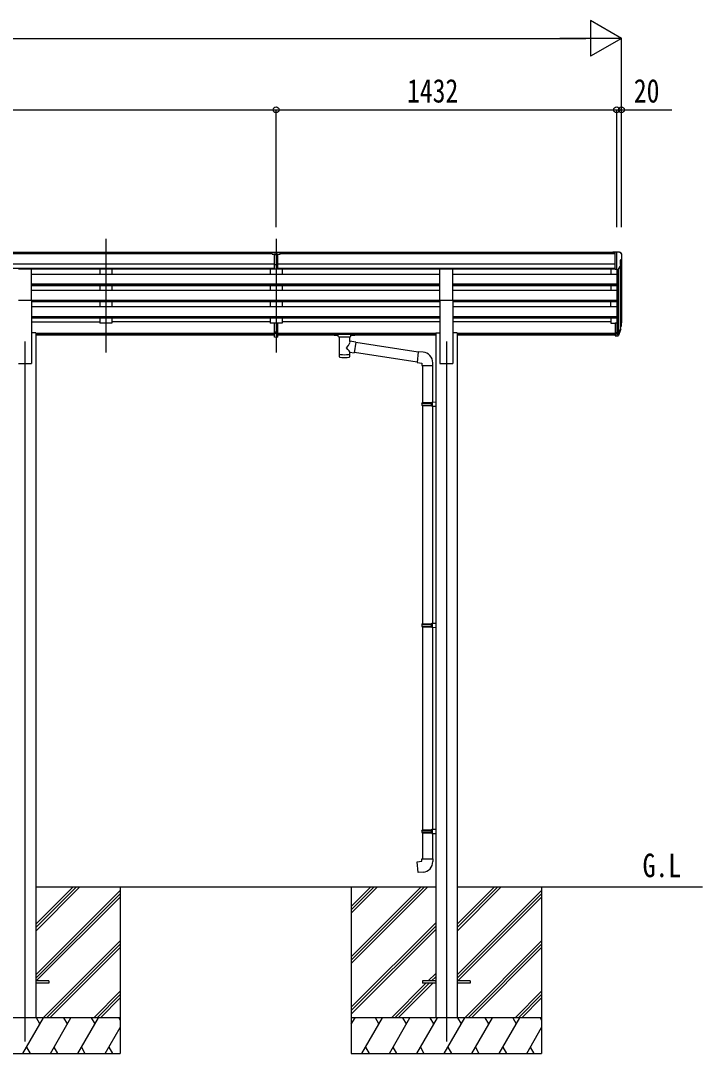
# Model space of a CAD drawing. Units: millimetres, scale not verified. Extents: x -12615 to 12615, y -8910 to 8910.
# Drawn here: x 327 to 3193, y -4915 to -573 of the extents above; entities that cross this region are included whole.
import ezdxf
from ezdxf.enums import TextEntityAlignment as Align

# ---------------------------------------------------------------- set-up
doc = ezdxf.new("R2010")
doc.units = ezdxf.units.MM
doc.header["$LTSCALE"] = 50
for name, color, linetype in [('0-2_USER1', 3, 'Continuous'), ('0-3_YKK_12', 2, 'Continuous'), ('0-4_YKK_13', 4, 'Continuous'), ('0-5_YKK_A1', 4, 'Continuous'), ('0-6_YKK_D', 6, 'Continuous')]:
    doc.layers.add(name, color=color, linetype=linetype)
doc.styles.add('ＭＳ ゴシック', font='')
doc.styles.get('ＭＳ ゴシック').set_extended_font_data('MS Gothic')

msp = doc.modelspace()

# ---------------------------------------------------------------- linework, layer by layer
at = {"layer": '0-3_YKK_12'}
for p, q in [((685.06, -1490.6), (685.06, -1968.11)), ((1401.06, -1490.6), (1401.06, -1968.11)), ((345.06, -1921.43), (345.06, -4865)), ((2117.06, -1921.43), (2117.06, -4865))]:
    msp.add_line(p, q, dxfattribs=at)
at = {"layer": '0-4_YKK_13'}
for p, q in [((1384.56, -1554.38), (1384.56, -1546.53)), ((1384.56, -1554.38), (1394.56, -1554.38)), ((1401.06, -1555.19), (1394.56, -1554.8)), ((1394.56, -1556.38), (1407.56, -1556.38)), ((1407.56, -1554.86), (1401.06, -1555.17)), ((1407.56, -1618), (1407.56, -1552.73)), ((2826.56, -1546.34), (2816.56, -1546.43)), ((2816.56, -1547.95), (2816.56, -1546.43)), ((2826.56, -1618.33), (2826.56, -1546.34)), ((2845.06, -1546.34), (2826.56, -1546.34)), ((2833.06, -1619.33), (2833.06, -1546.34)), ((2845.06, -1546.34), (2847.39, -1546.48)), ((2848.15, -1546.91), (2852.22, -1552.72)), ((2855.06, -1555.71), (2855.06, -1556.34)), ((1394.56, -1597.9), (1401.06, -1598.06)), ((1401.06, -1598.06), (1407.56, -1597.9)), ((2840.68, -1617.51), (2849.69, -1601.92)), ((2847.06, -1580.86), (2847.06, -1597.13)), ((2852.53, -1577.53), (2847.21, -1580.6)), ((317.56, -1616.97), (372.56, -1616.97)), ((372.56, -1748.77), (372.56, -1616.97)), ((1394.56, -1616.94), (1401.06, -1617.34)), ((1401.06, -1617.34), (1407.56, -1616.94)), ((2089.56, -1748.77), (2089.56, -1616.97)), ((2089.56, -1616.97), (2144.56, -1616.97)), ((2144.56, -1748.77), (2144.56, -1616.97)), ((2826.56, -1618.33), (2833.06, -1618.33)), ((2833.06, -1619.33), (2838.27, -1619.01)), ((317.56, -1748.77), (372.56, -1748.77)), ((2089.56, -1748.77), (2144.56, -1748.77)), ((1394.56, -1881.84), (1394.56, -1844.36)), ((1407.56, -1881.84), (1407.56, -1844.36)), ((2826.56, -1843.72), (2826.56, -1897.76)), ((2826.56, -1843.72), (2833.06, -1843.72)), ((2833.06, -1843.72), (2833.06, -1898.5)), ((2851.36, -1856.54), (2848.09, -1863.6)), ((2851.97, -1857.91), (2848.09, -1865.86)), ((1394.56, -1881.84), (1407.56, -1881.84)), ((1394.56, -1904.08), (1394.56, -1881.84)), ((1394.56, -1887.24), (1407.56, -1887.24)), ((1394.56, -1903.02), (1401.06, -1903.41)), ((1401.06, -1903.41), (1407.56, -1903.02)), ((1407.56, -1904.08), (1407.56, -1881.84)), ((1645.06, -1888.6), (1645.06, -1894.36)), ((1645.06, -1888.79), (1645.06, -1890.33)), ((1647.06, -1887.94), (1730.06, -1887.94)), ((1647.06, -1890.11), (1730.06, -1890.11)), ((1647.06, -1895.02), (1661.56, -1895.02)), ((1661.56, -1900.67), (1661.56, -1894.12)), ((1665.66, -1901.59), (1665.64, -1987.03)), ((1711.46, -1920.33), (1711.46, -1901.59)), ((1715.56, -1900.67), (1715.56, -1894.12)), ((1715.56, -1895.02), (1730.06, -1895.02)), ((1732.06, -1888.6), (1732.06, -1894.36)), ((2826.56, -1883.86), (2833.06, -1883.86)), ((2826.56, -1888.73), (2833.06, -1888.73)), ((2826.56, -1897.76), (2833.06, -1897.76)), ((2833.06, -1888.75), (2838.19, -1888.75)), ((2833.06, -1890.56), (2837.91, -1890.56)), ((2833.06, -1898.5), (2837.91, -1898.5)), ((2839.49, -1888.08), (2847.25, -1872.67)), ((2848.7, -1873.03), (2840.5, -1889.21)), ((2849.31, -1873.59), (2840.5, -1897.14)), ((2849.65, -1869.19), (2849.31, -1873.59)), ((1736.68, -1924.24), (1711.46, -1920.32)), ((1736.68, -1924.24), (1729.66, -1969.5)), ((1997.67, -1966.79), (1736.37, -1926.25)), ((1711.48, -1987.03), (1711.46, -1966.36)), ((1711.46, -1966.67), (1729.66, -1969.5)), ((1994, -2008.72), (1729.93, -1967.76)), ((2018.67, -1966.75), (1997.83, -1964.93)), ((2013.75, -2022.49), (2059.75, -2022.49)), ((2015.86, -2022.49), (2015.86, -2179.07)), ((2057.86, -2022.49), (2057.86, -2176.51)), ((2059.75, -2022.49), (2059.75, -2011.58)), ((2013.86, -2181.07), (2014.86, -2179.07)), ((2013.86, -2181.07), (2057.86, -2181.07)), ((2013.86, -2181.07), (2013.86, -2189.07)), ((2013.86, -2189.07), (2057.86, -2189.07)), ((2013.86, -2189.07), (2014.86, -2191.07)), ((2014.86, -2179.07), (2057.86, -2179.07)), ((2014.86, -2191.07), (2057.86, -2191.07)), ((2015.86, -2191.07), (2015.86, -3109)), ((2053.38, -2181.07), (2052.95, -2179.07)), ((2055.86, -2176.57), (2071.86, -2176.1)), ((2055.86, -2178.57), (2055.86, -2176.57)), ((2055.86, -2178.57), (2057.86, -2178.57)), ((2055.86, -2193.57), (2055.86, -2191.57)), ((2055.86, -2193.57), (2071.86, -2194.04)), ((2057.86, -2193.63), (2057.86, -3106.44)), ((2071.86, -2176.1), (2071.86, -2194.04)), ((2013.86, -3111), (2014.86, -3109)), ((2013.86, -3111), (2057.86, -3111)), ((2013.86, -3111), (2013.86, -3119)), ((2013.86, -3119), (2057.86, -3119)), ((2013.86, -3119), (2014.86, -3121)), ((2014.86, -3109), (2057.86, -3109)), ((2014.86, -3121), (2057.86, -3121)), ((2015.86, -3121), (2015.86, -3975.44)), ((2053.38, -3111), (2052.95, -3109)), ((2055.86, -3106.5), (2071.86, -3106.03)), ((2055.86, -3108.5), (2055.86, -3106.5)), ((2055.86, -3108.5), (2057.86, -3108.5)), ((2055.86, -3123.5), (2055.86, -3121.5)), ((2055.86, -3123.5), (2071.86, -3123.97)), ((2057.86, -3123.56), (2057.86, -3972.88)), ((2071.86, -3106.03), (2071.86, -3123.97)), ((2013.86, -3977.44), (2014.86, -3975.44)), ((2013.86, -3977.44), (2057.86, -3977.44)), ((2013.86, -3977.44), (2013.86, -3985.44)), ((2013.86, -3985.44), (2057.86, -3985.44)), ((2013.86, -3985.44), (2014.86, -3987.44)), ((2014.86, -3975.44), (2057.86, -3975.44)), ((2014.86, -3987.44), (2057.86, -3987.44)), ((2015.86, -3987.44), (2015.86, -4097.44)), ((2053.38, -3977.44), (2052.95, -3975.44)), ((2055.86, -3972.94), (2071.86, -3972.47)), ((2055.86, -3974.94), (2055.86, -3972.94)), ((2055.86, -3974.94), (2057.86, -3974.94)), ((2055.86, -3989.94), (2055.86, -3987.94)), ((2055.86, -3989.94), (2071.86, -3990.41)), ((2057.86, -3990), (2057.86, -4097.44)), ((2071.86, -3972.47), (2071.86, -3990.41)), ((2013.86, -4097.44), (2059.86, -4097.44)), ((2013.86, -4107.44), (2013.86, -4097.44)), ((2059.86, -4097.44), (2059.86, -4108.36)), ((445.06, -4610.5), (390.26, -4610.5)), ((445.06, -4619.5), (390.26, -4619.5)), ((445.06, -4610.5), (445.06, -4619.5)), ((2017.06, -4610.5), (2017.06, -4619.5)), ((2071.86, -4610.5), (2017.06, -4610.5)), ((2071.86, -4619.5), (2017.06, -4619.5)), ((2217.06, -4610.5), (2162.26, -4610.5)), ((2217.06, -4619.5), (2162.26, -4619.5)), ((2217.06, -4610.5), (2217.06, -4619.5))]:
    msp.add_line(p, q, dxfattribs=at)
for points in [[(1384.56, -1546.53), (1402.56, -1546.38), (1417.56, -1546.51)], [(1407.56, -1618), (1401.06, -1618.4), (1394.56, -1618), (1394.56, -1552.66)], [(1407.56, -1554.33), (1417.56, -1554.25), (1417.56, -1546.51)], [(1407.56, -1599), (1404.3, -1599.08), (1401.06, -1599.16), (1397.82, -1599.08), (1394.56, -1599)], [(1407.56, -1904.08), (1401.06, -1904.48), (1394.56, -1904.08)], [(1645.06, -1888.6), (1645.1, -1888.41), (1645.18, -1888.27), (1645.28, -1888.17), (1645.38, -1888.11), (1645.5, -1888.07), (1645.79, -1888.01), (1646.28, -1887.96), (1646.83, -1887.94), (1647.06, -1887.94)], [(1645.06, -1894.36), (1645.1, -1894.55), (1645.18, -1894.69), (1645.28, -1894.78), (1645.38, -1894.84), (1645.5, -1894.89), (1645.79, -1894.95), (1646.28, -1895), (1646.83, -1895.02), (1647.06, -1895.02)], [(1730.06, -1887.94), (1730.41, -1887.94), (1730.94, -1887.97), (1731.39, -1888.02), (1731.7, -1888.09), (1731.87, -1888.19), (1731.98, -1888.33), (1732.05, -1888.51), (1732.06, -1888.6)], [(1730.06, -1895.02), (1730.41, -1895.02), (1730.94, -1894.99), (1731.39, -1894.94), (1731.7, -1894.86), (1731.87, -1894.77), (1731.98, -1894.63), (1732.05, -1894.45), (1732.06, -1894.36)], [(1997.83, -1964.93), (1993.83, -2010.75), (2013.75, -2012.49), (2013.75, -2022.49)], [(2053.38, -2181.07), (2053.38, -2189.07), (2052.95, -2191.07)], [(2055.86, -2191.57), (2057.86, -2191.57), (2057.86, -2178.57)], [(2053.38, -3111), (2053.38, -3119), (2052.95, -3121)], [(2055.86, -3121.5), (2057.86, -3121.5), (2057.86, -3108.5)], [(2053.38, -3977.44), (2053.38, -3985.44), (2052.95, -3987.44)], [(2055.86, -3987.94), (2057.86, -3987.94), (2057.86, -3974.94)], [(2018.78, -4153.19), (1997.95, -4155.01), (1993.94, -4109.19), (2013.86, -4107.44)]]:
    msp.add_lwpolyline(points, dxfattribs=at)
for centre, radius, start, end in [((2847.33, -1547.48), 1, 35, 86.5), ((2852.06, -1555.71), 3, 0, 87), ((2653.06, -1556.34), 202, 355.05096, 0), ((2847.36, -1580.86), 0.3, 120, 180), ((2847.36, -1597.13), 0.3, 180, 265.2833), ((2847.09, -1600.42), 3, 330, 85.2833), ((2848.15, -1573.15), 6.18, 315.00103, 354.2965), ((2838.09, -1616.01), 3, 273.5, 330), ((2822.47, -1847.04), 30.41, 341.80266, 352.8448), ((2823.88, -1848.8), 29.53, 342.01856, 353.49194), ((2014.75, -2011.58), 45, 0, 85), ((2014.86, -4108.36), 45, 275, 0)]:
    msp.add_arc(centre, radius, start, end, dxfattribs=at)
for centre, major_axis, ratio, start_param, end_param in [((1425.63, -1556.69), (24.57, -1.51), 0.121868, 3.1422238, 3.1491027), ((2765.2, -1842.55), (-87.93, 4.42), 0.541684, 3.060334, 3.2172517), ((2764.41, -1849.23), (89.06, 1.43), 0.57596, 6.1985533, 6.3701348), ((1647.06, -1890.33), (2, 0), 0.109601, 1.5707963, 3.1415927), ((1688.56, -1900.58), (27.06, 0), 0.069685, 3.1415927, 6.2831853), ((1688.56, -1894.12), (27, 0), 0.070066, 6.2831853, 9.424778), ((1699.56, -1898.1), (16, 0), 0.361356, 6.2636979, 6.2831853), ((1730.06, -1890.33), (2, 0), 0.109601, 0, 1.5707963), ((2837.91, -1887.85), (3, 0), 0.90356, 4.712389, 5.7595865), ((2837.91, -1895.79), (-3, 0), 0.90356, 1.5707963, 2.6179939), ((2838.19, -1887.4), (1.5, 0), 0.90356, 4.712389, 5.7595865), ((2763.14, -1849.13), (88.05, 0), 0.90356, 5.9828017, 6.0168888), ((2848.35, -1869.19), (-1.3, 0), 0.90356, 2.9359903, 4.9130961), ((2762.43, -1853), (89.07, 0), 0.90356, 6.0316505, 6.077583), ((1688.56, -1946.87), (-22.81, -26.62), 0.234429, 1.6855472, 3.1268519), ((1691.11, -1944.23), (20.32, -22.25), 0.045535, 0.0389954, 1.3075346), ((1688.56, -1987.03), (22.92, 0), 0.101955, 3.1415499, 6.2833984), ((1688.56, -1974.59), (22.91, 0), 0.122865, 3.1415927, 6.2831853)]:
    msp.add_ellipse(centre, major_axis=major_axis, ratio=ratio, start_param=start_param, end_param=end_param, dxfattribs=at)
at = {"layer": '0-5_YKK_A1'}
for p, q in [((1384.56, -1547.95), (-3604.44, -1547.95)), ((1384.56, -1553.16), (-3604.44, -1553.16)), ((2826.56, -1547.95), (1417.56, -1547.95)), ((2826.56, -1553.16), (1417.56, -1553.16)), ((1394.56, -1596.69), (-3604.44, -1596.69)), ((2826.56, -1596.69), (1407.56, -1596.69)), ((2848.09, -1604.69), (2848.09, -1870.07)), ((2853.06, -1576.92), (2853.06, -1843.36)), ((1394.56, -1614.55), (-3604.44, -1614.55)), ((1394.56, -1617.89), (372.56, -1617.89)), ((660.06, -1617.79), (660.06, -1638.25)), ((710.06, -1617.79), (710.06, -1638.25)), ((1376.06, -1617.79), (1376.06, -1638.25)), ((1401.06, -1638.25), (1401.06, -1685.94)), ((2826.56, -1614.55), (1407.56, -1614.55)), ((2089.56, -1617.89), (1407.56, -1617.89)), ((1426.06, -1617.79), (1426.06, -1638.25)), ((2826.56, -1617.89), (2144.56, -1617.89)), ((2144.56, -1638.25), (2833.06, -1638.25)), ((2808.06, -1617.79), (2808.06, -1638.25)), ((2833.06, -1619.33), (2833.06, -1843.72)), ((2839.06, -1618.85), (2839.07, -1888.5)), ((660.06, -1685.94), (660.06, -1706.74)), ((710.06, -1685.94), (710.06, -1706.74)), ((1376.06, -1685.94), (1376.06, -1706.74)), ((1426.06, -1685.94), (1426.06, -1706.74)), ((2144.56, -1680.12), (2833.06, -1680.12)), ((2144.56, -1681.62), (2833.06, -1681.62)), ((2144.56, -1685.94), (2833.06, -1685.94)), ((2808.06, -1685.94), (2808.06, -1706.74)), ((1401.06, -1706.74), (1401.06, -1754.43)), ((2144.56, -1706.74), (2833.06, -1706.74)), ((372.56, -1748.77), (372.56, -2015)), ((660.06, -1754.43), (660.06, -1775.23)), ((710.06, -1754.43), (710.06, -1775.23)), ((1376.06, -1754.43), (1376.06, -1775.23)), ((1401.06, -1775.23), (1401.06, -1822.92)), ((1426.06, -1754.43), (1426.06, -1775.23)), ((2089.56, -1748.77), (2089.56, -2015)), ((2144.56, -1748.62), (2833.06, -1748.62)), ((2144.56, -1748.77), (2144.56, -2015)), ((2144.56, -1750.11), (2833.06, -1750.11)), ((2144.56, -1754.43), (2833.06, -1754.43)), ((2144.56, -1775.23), (2833.06, -1775.23)), ((2808.06, -1775.23), (2808.06, -1754.43)), ((660.06, -1822.92), (660.06, -1844.36)), ((710.06, -1822.92), (710.06, -1844.36)), ((1376.06, -1822.92), (1376.06, -1844.36)), ((1426.06, -1822.92), (1426.06, -1844.36)), ((2144.56, -1817.11), (2833.06, -1817.11)), ((2144.56, -1818.6), (2833.06, -1818.6)), ((2144.56, -1822.92), (2833.06, -1822.92)), ((2808.06, -1822.92), (2808.06, -1844.36)), ((372.56, -1839.41), (660.06, -1839.41)), ((710.06, -1844.36), (660.06, -1844.36)), ((1376.06, -1839.41), (710.06, -1839.41)), ((1426.06, -1844.36), (1376.06, -1844.36)), ((2089.56, -1839.41), (1426.06, -1839.41)), ((2808.06, -1839.41), (2144.56, -1839.41)), ((2808.06, -1844.36), (2826.56, -1844.36)), ((390.26, -1886), (372.56, -1886)), ((390.26, -1886), (390.26, -4765)), ((390.26, -1886.43), (1394.56, -1886.43)), ((390.26, -1887.82), (1394.56, -1887.82)), ((1394.56, -1895.51), (390.26, -1895.51)), ((1407.56, -1886.43), (2071.86, -1886.43)), ((1407.56, -1887.82), (2071.86, -1887.82)), ((1661.56, -1895.51), (1407.56, -1895.51)), ((2071.86, -1895.51), (1715.56, -1895.51)), ((2071.86, -1886), (2071.86, -4765)), ((2071.86, -1886), (2089.56, -1886)), ((2162.26, -1886), (2144.56, -1886)), ((2162.26, -1886), (2162.26, -4765)), ((2162.26, -1886.43), (2826.56, -1886.43)), ((2162.26, -1887.82), (2826.56, -1887.82)), ((2826.56, -1895.51), (2162.26, -1895.51)), ((317.56, -2015), (372.56, -2015)), ((2089.56, -2015), (2144.56, -2015)), ((390.26, -4215), (2071.86, -4215)), ((390.26, -4400.63), (575.89, -4215)), ((390.26, -4386.49), (561.75, -4215)), ((390.26, -4372.35), (547.61, -4215)), ((390.26, -4584.48), (745.06, -4229.68)), ((390.26, -4598.62), (745.06, -4243.82)), ((745.06, -4215), (745.06, -4915)), ((1717.06, -4215), (1717.06, -4915)), ((1717.06, -4509.18), (2011.24, -4215)), ((1717.06, -4523.32), (2025.38, -4215)), ((1717.06, -4537.46), (2039.52, -4215)), ((1717.06, -4325.33), (1827.39, -4215)), ((1717.06, -4311.19), (1813.25, -4215)), ((1717.06, -4297.05), (1799.11, -4215)), ((2162.26, -4215), (3193.06, -4215)), ((2162.26, -4400.63), (2347.89, -4215)), ((2162.26, -4386.49), (2333.75, -4215)), ((2162.26, -4372.35), (2319.61, -4215)), ((2162.26, -4584.48), (2517.06, -4229.68)), ((2162.26, -4598.62), (2517.06, -4243.82)), ((2517.06, -4215), (2517.06, -4915)), ((392.52, -4610.5), (745.06, -4257.96)), ((2164.52, -4610.5), (2517.06, -4257.96)), ((1717.06, -4721.31), (2071.86, -4366.51)), ((1717.06, -4735.45), (2071.86, -4380.65)), ((1717.06, -4749.59), (2071.86, -4394.79)), ((421.87, -4765), (745.06, -4441.81)), ((436.01, -4765), (745.06, -4455.95)), ((450.15, -4765), (745.06, -4470.09)), ((2193.87, -4765), (2517.06, -4441.81)), ((2208.01, -4765), (2517.06, -4455.95)), ((2222.15, -4765), (2517.06, -4470.09)), ((2040, -4610.5), (2071.86, -4578.64)), ((2054.14, -4610.5), (2071.86, -4592.78)), ((1885.5, -4765), (2031, -4619.5)), ((1899.64, -4765), (2045.14, -4619.5)), ((1913.79, -4765), (2059.29, -4619.5)), ((2068.29, -4610.5), (2071.86, -4606.93)), ((634, -4765), (745.06, -4653.94)), ((648.14, -4765), (745.06, -4668.08)), ((662.29, -4765), (745.06, -4682.23)), ((2406, -4765), (2517.06, -4653.94)), ((2420.14, -4765), (2517.06, -4668.08)), ((2434.29, -4765), (2517.06, -4682.23)), ((745.06, -4765), (-54.94, -4765)), ((336.22, -4915), (422.82, -4765)), ((407.82, -4790.98), (392.82, -4765)), ((451.69, -4915), (538.29, -4765)), ((523.29, -4790.98), (508.29, -4765)), ((567.16, -4915), (653.76, -4765)), ((623.76, -4765), (638.76, -4790.98)), ((739.23, -4765), (745.06, -4775.1)), ((2517.06, -4765), (1717.06, -4765)), ((1717.06, -4792.5), (1732.94, -4765)), ((1761.81, -4915), (1848.41, -4765)), ((1833.41, -4790.98), (1818.41, -4765)), ((1877.28, -4915), (1963.88, -4765)), ((1948.88, -4790.98), (1933.88, -4765)), ((1992.75, -4915), (2079.35, -4765)), ((2064.35, -4790.98), (2049.35, -4765)), ((2108.22, -4915), (2194.82, -4765)), ((2179.82, -4790.98), (2164.82, -4765)), ((2223.69, -4915), (2310.29, -4765)), ((2295.29, -4790.98), (2280.29, -4765)), ((2339.16, -4915), (2425.76, -4765)), ((2395.76, -4765), (2410.76, -4790.98)), ((2511.23, -4765), (2517.06, -4775.1)), ((682.63, -4915), (745.06, -4806.86)), ((2454.63, -4915), (2517.06, -4806.86)), ((351.22, -4889.02), (366.21, -4915)), ((466.69, -4889.02), (481.68, -4915)), ((582.16, -4889.02), (597.15, -4915)), ((697.62, -4889.02), (712.62, -4915)), ((1776.8, -4889.02), (1791.8, -4915)), ((1892.28, -4889.02), (1907.27, -4915)), ((2007.75, -4889.02), (2022.75, -4915)), ((2123.22, -4889.02), (2138.22, -4915)), ((2238.69, -4889.02), (2253.68, -4915)), ((2354.16, -4889.02), (2369.15, -4915)), ((2469.63, -4889.02), (2484.62, -4915)), ((-54.94, -4915), (745.06, -4915)), ((1717.06, -4915), (2517.06, -4915))]:
    msp.add_line(p, q, dxfattribs=at)
for points in [[(372.56, -1638.25), (1401.06, -1638.25), (2089.56, -1638.25)], [(372.56, -1680.12), (1401.06, -1680.12), (2089.56, -1680.12)], [(372.56, -1681.62), (1401.06, -1681.62), (2089.56, -1681.62)], [(372.56, -1685.94), (1401.06, -1685.94), (2089.56, -1685.94)], [(372.56, -1706.74), (1401.06, -1706.74), (2089.56, -1706.74)], [(372.56, -1748.62), (1401.06, -1748.62), (2089.56, -1748.62)], [(372.56, -1750.11), (1401.06, -1750.11), (2089.56, -1750.11)], [(372.56, -1754.43), (1401.06, -1754.43), (2089.56, -1754.43)], [(372.56, -1775.23), (1401.06, -1775.23), (2089.56, -1775.23)], [(372.56, -1817.11), (1401.06, -1817.11), (2089.56, -1817.11)], [(372.56, -1818.6), (1401.06, -1818.6), (2089.56, -1818.6)], [(372.56, -1822.92), (1401.06, -1822.92), (2089.56, -1822.92)]]:
    msp.add_lwpolyline(points, dxfattribs=at)
at = {"layer": '0-6_YKK_D'}
for p, q in [((2853.06, -647.95), (2723.16, -572.95)), ((2723.16, -572.95), (2723.16, -722.95)), ((-3480.94, -647.95), (2703.06, -647.95)), ((2853.06, -647.95), (2593.25, -647.95)), ((2853.06, -647.95), (2723.16, -722.95)), ((2853.06, -1440.6), (2853.06, -646.95)), ((-3610.94, -947.95), (1401.06, -947.95)), ((1401.06, -1440.6), (1401.06, -946.95)), ((1401.06, -1440.6), (1401.06, -946.95)), ((1401.06, -947.95), (2833.06, -947.95)), ((2833.06, -1440.6), (2833.06, -946.95)), ((2833.06, -1440.6), (2833.06, -946.95)), ((2853.06, -1440.6), (2853.06, -946.95))]:
    msp.add_line(p, q, dxfattribs=at)
msp.add_lwpolyline([(2833.06, -947.95), (2853.06, -947.95), (3064.46, -947.95)], dxfattribs=at)
for centre in [(1401.06, -947.95), (1401.06, -947.95), (2833.06, -947.95), (2833.06, -947.95), (2853.06, -947.95)]:
    msp.add_circle(centre, 12.75, dxfattribs=at)

# ---------------------------------------------------------------- texts
at = {"layer": '0-2_USER1', "style": 'ＭＳ ゴシック', "width": 0.8}
msp.add_text('G.L', height=98.97, dxfattribs=at).set_placement((2942, -4204), align=Align.BOTTOM_LEFT)
at = {"layer": '0-6_YKK_D', "style": 'ＭＳ ゴシック', "width": 0.8}
for s, p in [('1432', (1951.46, -946.95)), ('20', (2905.06, -946.95))]:
    msp.add_text(s, height=98.97, dxfattribs=at).set_placement(p, align=Align.BOTTOM_LEFT)

doc.saveas('drawing.dxf')
